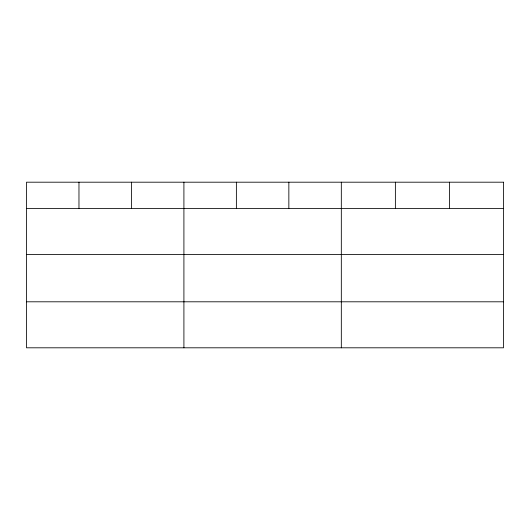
<?xml version="1.0" encoding="UTF-8"?>
<svg xmlns="http://www.w3.org/2000/svg" width="530" height="530" viewBox="0 0 530 530"><rect width="100%" height="100%" fill="white"/><g stroke="black" fill="none" stroke-linecap="round" stroke-linejoin="round"><path stroke-width="0.79" d="M26.5 208.396L503.5 208.396M26.5 254.4L503.5 254.4M26.5 301.802L503.5 301.802M449.44 182.194L449.44 208.396M395.38 182.194L395.38 208.396M341.32 182.194L341.32 347.806M288.85 182.194L288.85 208.396M236.38 182.194L236.38 208.396M183.91 182.194L183.91 347.806M131.44 182.194L131.44 208.396M78.97 182.194L78.97 208.396M503.5 182.194L26.5 182.194L26.5 347.806L503.5 347.806L503.5 182.194"/></g></svg>
